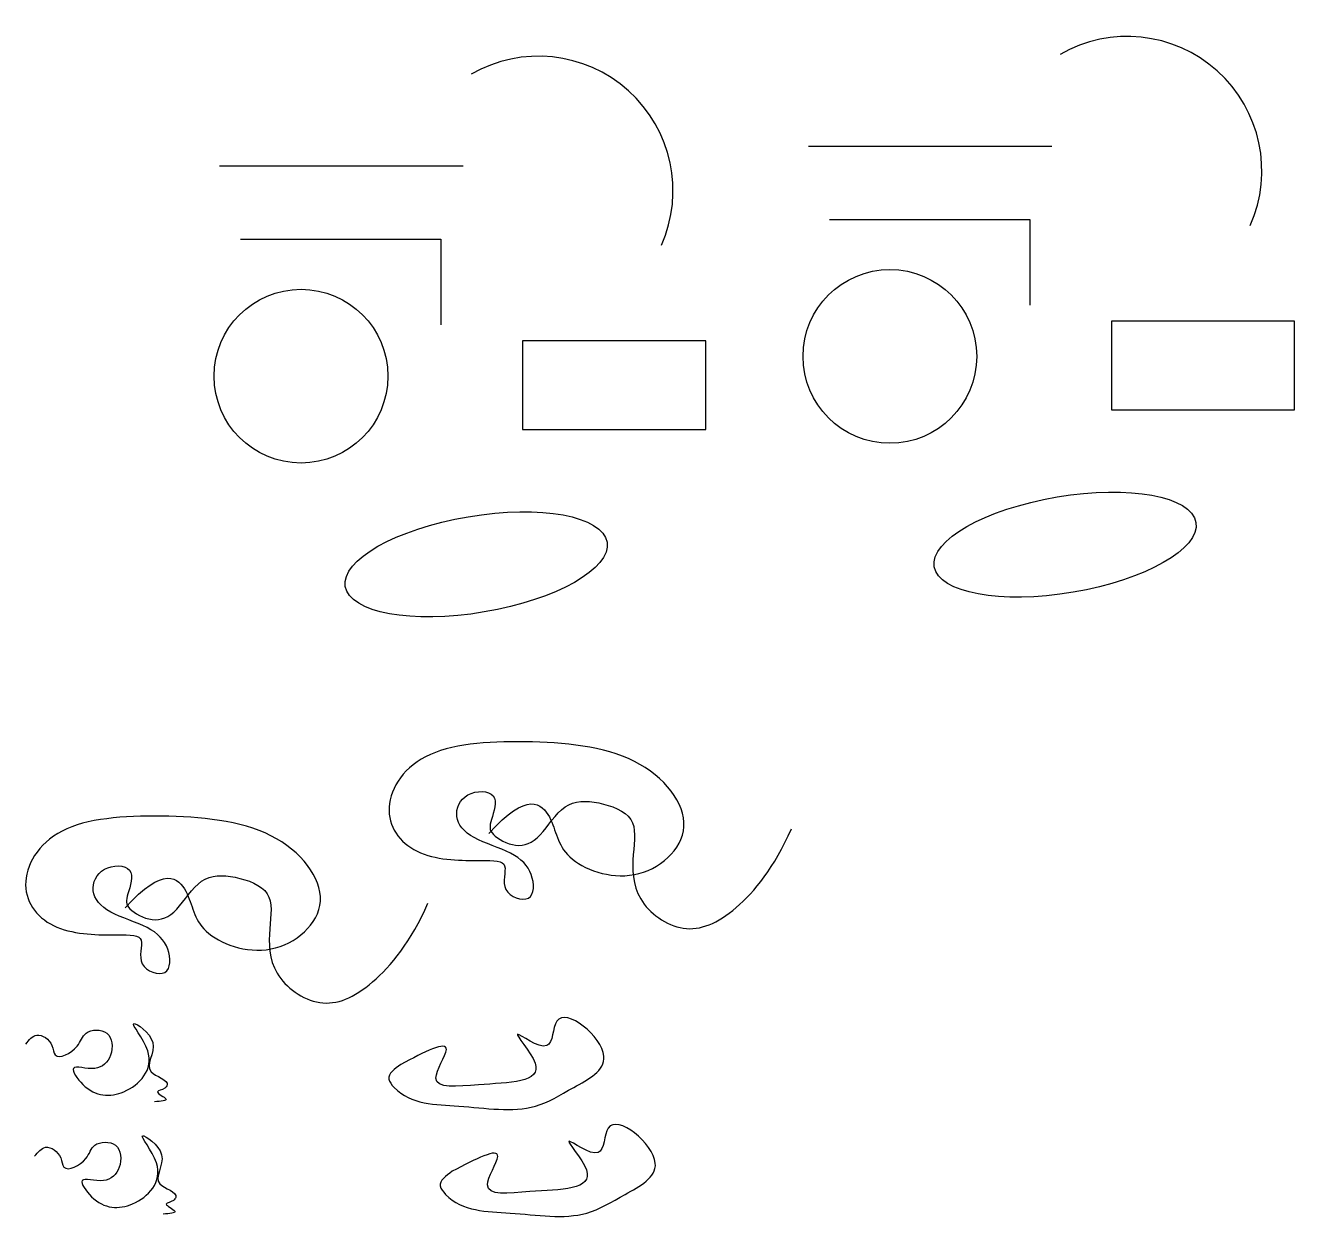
# Model space of a CAD drawing. Header units: millimetres. Extents: x 2618 to 116516, y -8234 to 98943.
import ezdxf

# ---------------------------------------------------------------- set-up
doc = ezdxf.new("R2010")
doc.units = ezdxf.units.MM

# ---------------------------------------------------------------- blocks, each defined once
blk = doc.blocks.new('spline')
blk.add_open_spline([(-1027, -2845), (-724, -2472), (-26, -1615), (1417, -2636), (1518, -4456), (3795, -3304), (4149, -1518), (6725, -1454), (6864, -3952), (5389, -5441), (2564, -4453), (4653, -7563), (8037, -7702), (11307, -4288), (7446, 44), (11513, -2744), (8968, -5419), (12013, -6058), (11406, -6944), (10278, -7073), (12193, -7916), (11096, -7986), (10527, -8023)], degree=3, knots=[0, 0, 0, 0, 1275.7550921, 2936.4628684, 3811.0499541, 5913.5296773, 7347.5427239, 9203.1090475, 11206.3854551, 13059.4622611, 14957.9815166, 16623.9998312, 20365.2128657, 24617.6977865, 27356.1672693, 29761.1834579, 32384.8479149, 34262.1305909, 34605.6679877, 35327.8838772, 36315.4543908, 37378.0266141, 37378.0266141, 37378.0266141, 37378.0266141])
blk = doc.blocks.new('spline2')
blk.add_open_spline([(4624, 2173), (8107, 6044), (10718, 3703), (10718, -108), (17833, -2868), (24106, 2473), (18583, 9675), (7746, 10695), (-2130, 9945), (-5432, 3913), (-2010, -258), (4504, -258), (6606, -258), (5405, -3138), (8737, -4309), (8737, -1338), (6966, 523), (2913, 1663), (1322, 3613), (2373, 6044), (5765, 6044), (4714, 3103), (4624, 2173), (7086, 733), (9277, 1603), (11289, 5144), (14410, 5144), (18073, 3763), (17502, 433), (17502, -3858), (22065, -7219), (26718, -5239), (30260, -888), (31791, 2593)], degree=3)
blk = doc.blocks.new('spline3')
blk.add_open_spline([(-662, -346), (1412, 740), (4798, 2513), (1203, -2747), (6953, -1955), (13641, -2046), (8229, 3790), (13131, -59), (12746, 6016), (19760, 150), (14630, -2474), (10699, -4919), (4837, -3900), (-36, -3994), (-2116, -1405), (-1239, -766), (-662, -346)], degree=3, knots=[0, 0, 0, 0, 4290.7086223, 7005.7448485, 10865.0476259, 16300.2034924, 19316.1662801, 22119.9847139, 24488.3763062, 29764.9314983, 33649.0851938, 37488.4734751, 44362.7208477, 50395.0707117, 51285.8233544, 52991.9984553, 52991.9984553, 52991.9984553, 52991.9984553])
blk = doc.blocks.new('basicele')
blk.add_line((-2233, 12968), (19631, 12968))
blk.add_lwpolyline([(-336, 6375), (17643, 6375), (17643, -1302)])
blk.add_lwpolyline([(24961, -10694), (41404, -10694), (41404, -2747), (24961, -2747)], close=True)
blk.add_circle((5085, -5908), 7795)
blk.add_arc((26390, 10728), 12076, 336.08615, 119.99361)
blk.add_ellipse((20805, -22797), major_axis=(11745, 1987), ratio=0.3640582)

msp = doc.modelspace()

# ---------------------------------------------------------------- block references
for name, p in [('basicele', (75112, 75144)), ('basicele', (22267, 73371)), ('spline2', (39571, 24248)), ('spline2', (6949, 17575)), ('spline3', (36975, 6047)), ('spline', (3678, 10361)), ('spline3', (41588, -3549)), ('spline', (4463, 292))]:
    msp.add_blockref(name, p)

doc.saveas('drawing.dxf')
